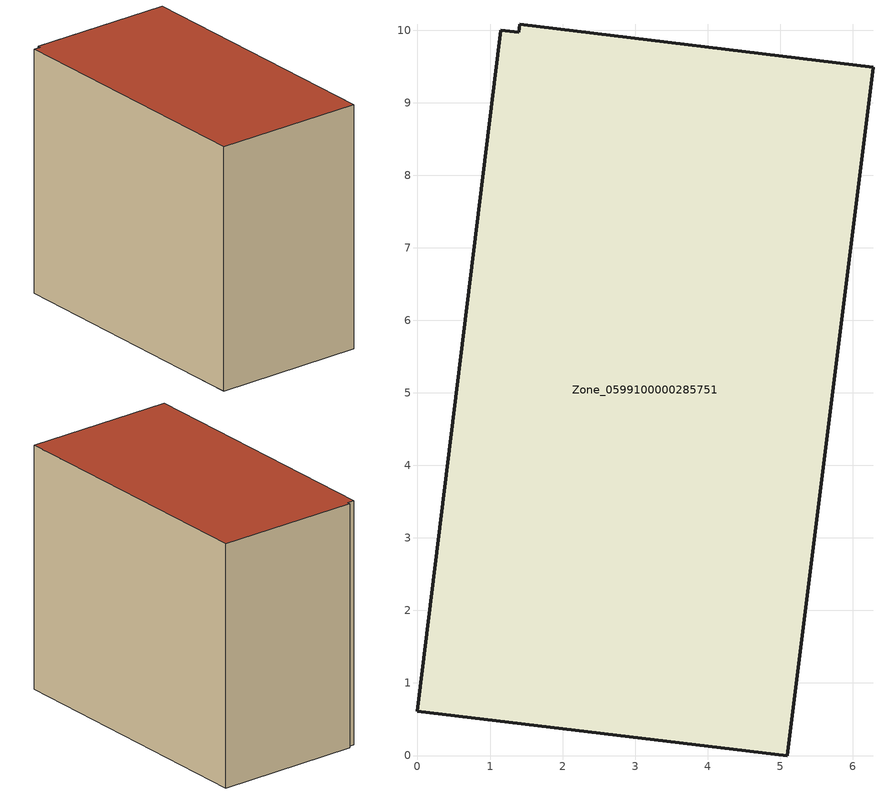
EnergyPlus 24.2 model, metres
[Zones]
Zone_0599100000285751
 floor ground (C_G): 1.15,10 1.4,9.97 1.41,10.08 6.28,9.49 5.1,0 0,0.61 z0
 wall outside (C_F): 1.15,10 0,0.61 5.1,0 6.28,9.49 1.41,10.08 1.4,9.97 1.15,10 z0:8.26
 roof outside (C_R): 1.4,9.97 1.15,10 0,0.61 5.1,0 6.28,9.49 1.41,10.08 z8.26
[BUILDING]
Pand.0599100000285751: North Axis=0; Terrain=City; Loads Convergence Tolerance Value=0.04; Temperature Convergence Tolerance Value=0.4; Solar Distribution=FullExterior; Maximum Number of Warmup Days=25; Minimum Number of Warmup Days=1
[Site:Location]
Rotterdam.The.Hague.AP_ZH_NLD Design_Conditions: Latitude=51.96; Longitude=4.45; Time Zone=1; Elevation=-4.5
[SITE:GROUNDTEMPERATURE:BUILDINGSURFACE]
18, 18, 18, 18, 18, 18, 18, 18, 18, 18, 18, 18
[MATERIAL] Thermal Absorptance=0.9; Solar Absorptance=0.7; Visible Absorptance=0.7
Name | Roughness | Thickness | Conductivity | Density | Specific Heat
G.TC.1975-1991 | MediumSmooth | 0.15 | 0.288461 | 540 | 1210
F.TC.1975-1991 | Rough | 0.3 | 0.230769 | 1920 | 840
R.TC.1975-1991 | MediumRough | 0.2 | 0.153846 | 1500 | 1000
[CONSTRUCTION]
C_G: G.TC.1975-1991
C_F: F.TC.1975-1991
C_R: R.TC.1975-1991
[ZONE]
Zone_0599100000285751: Type=1; Multiplier=1; Ceiling Height=Autocalculate; Volume=Autocalculate; Floor Area=autocalculate; Part of Total Floor Area=Yes
[ZONEINFILTRATION:DESIGNFLOWRATE]
Infil_Zone_0599100000285751: Zone or ZoneList or Space or SpaceList=Zone_0599100000285751; Schedule=AlwaysOn; Design Flow Rate Calculation Method=Flow/Area; Flow Rate per Floor Area=0.003; Constant Term Coefficient=1; Temperature Term Coefficient=0; Velocity Term Coefficient=0; Velocity Squared Term Coefficient=0
[HVACTEMPLATE:ZONE:IDEALLOADSAIRSYSTEM]
Zone_0599100000285751: Maximum Heating Supply Air Temperature=50; Minimum Cooling Supply Air Temperature=13; Maximum Heating Supply Air Humidity Ratio=0.0156; Minimum Cooling Supply Air Humidity Ratio=0.0077; Heating Limit=NoLimit; Cooling Limit=NoLimit; Dehumidification Control Type=ConstantSensibleHeatRatio; Cooling Sensible Heat Ratio=0.7; Dehumidification Setpoint=60; Humidification Control Type=None; Humidification Setpoint=30; Outdoor Air Method=None; Outdoor Air Flow Rate per Person=0.00944; Outdoor Air Flow Rate per Zone Floor Area=0; Outdoor Air Flow Rate per Zone=0; Demand Controlled Ventilation Type=None; Outdoor Air Economizer Type=NoEconomizer; Heat Recovery Type=None; Sensible Heat Recovery Effectiveness=0.7; Latent Heat Recovery Effectiveness=0.65
[ZONECONTROL:THERMOSTAT]
ThermostatControl_Zone_0599100000285751: Zone or ZoneList=Zone_0599100000285751; Control Type Schedule=DualSetpointControlType; Control 1=Thermostat_Zone_0599100000285751; Temperature Difference Between Cutout And Setpoint=0
[THERMOSTATSETPOINT:DUALSETPOINT]
Thermostat_Zone_0599100000285751: Heating Setpoint Temperature Schedule=HeatingSetpoint_Zone_0599100000285751; Cooling Setpoint Temperature Schedule=CoolingSetpoint_Zone_0599100000285751
[SCHEDULE:COMPACT]
HeatingSetpoint_Zone_0599100000285751: Through: 12/31, For: AllDays, Until: 24:00, 21
CoolingSetpoint_Zone_0599100000285751: Through: 12/31, For: AllDays, Until: 24:00, 24
DualSetpointControlType: Through: 12/31, For: AllDays, Until: 24:00, 4
AlwaysOn: Through: 12/31, For: AllDays, Until: 24:00, 1
